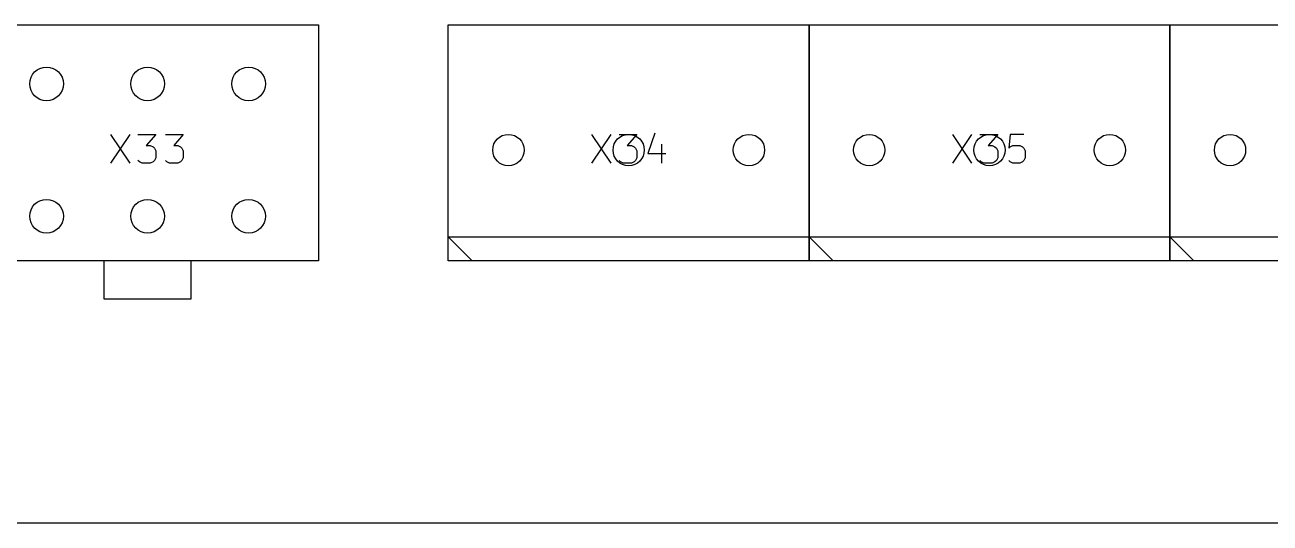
# Model space of a CAD drawing. Extents: x -4 to 236, y -200 to -70.
# Drawn here: x 134.4 to 186.2, y -200 to -179.3 of the extents above; entities that cross this region are included whole.
import ezdxf

# ---------------------------------------------------------------- set-up
doc = ezdxf.new("R2010")
doc.units = 0
doc.layers.add('BLACK', color=7, linetype='CONTINUOUS')

msp = doc.modelspace()

# ---------------------------------------------------------------- linework, layer by layer
at = {"layer": 'BLACK', "linetype": 'CONTINUOUS'}
for p, q in [((132.4, -179.3), (146.6, -179.3)), ((146.6, -179.3), (146.6, -189.1)), ((152, -179.3), (167, -179.3)), ((152, -189.1), (152, -179.3)), ((167, -179.3), (167, -189.1)), ((167, -179.3), (182, -179.3)), ((167, -189.1), (167, -179.3)), ((182, -179.3), (197, -179.3)), ((182, -189.1), (182, -179.3)), ((182, -179.3), (182, -189.1)), ((137.957143, -183.848902), (138.757143, -185.048902)), ((138.757143, -183.848902), (137.957143, -185.048902)), ((139.1, -183.848902), (139.842857, -183.848902)), ((139.842857, -183.848902), (139.442857, -184.306045)), ((140.242857, -183.848902), (140.985714, -183.848902)), ((140.985714, -183.848902), (140.585714, -184.306045)), ((157.957143, -183.848902), (158.757143, -185.048902)), ((158.757143, -183.848902), (157.957143, -185.048902)), ((159.1, -183.848902), (159.842857, -183.848902)), ((159.842857, -183.848902), (159.442857, -184.306045)), ((160.585714, -183.79176), (160.3, -184.648902)), ((160.871429, -184.248902), (160.871429, -185.048902)), ((172.957143, -183.848902), (173.757143, -185.048902)), ((173.757143, -183.848902), (172.957143, -185.048902)), ((174.1, -183.848902), (174.842857, -183.848902)), ((174.842857, -183.848902), (174.442857, -184.306045)), ((175.357143, -183.848902), (175.3, -184.420331)), ((175.928571, -183.848902), (175.357143, -183.848902)), ((139.442857, -184.306045), (139.614286, -184.306045)), ((139.614286, -184.306045), (139.728572, -184.363188)), ((139.728572, -184.363188), (139.785714, -184.420331)), ((139.785714, -184.420331), (139.842857, -184.534617)), ((139.842857, -184.534617), (139.842857, -184.820331)), ((140.585714, -184.306045), (140.757143, -184.306045)), ((140.757143, -184.306045), (140.871429, -184.363188)), ((140.871429, -184.363188), (140.928571, -184.420331)), ((140.928571, -184.420331), (140.985714, -184.534617)), ((140.985714, -184.534617), (140.985714, -184.820331)), ((159.442857, -184.306045), (159.614286, -184.306045)), ((159.614286, -184.306045), (159.728572, -184.363188)), ((159.728572, -184.363188), (159.785714, -184.420331)), ((159.785714, -184.420331), (159.842857, -184.534617)), ((159.842857, -184.534617), (159.842857, -184.820331)), ((160.3, -184.648902), (161.042857, -184.648902)), ((174.442857, -184.306045), (174.614286, -184.306045)), ((174.614286, -184.306045), (174.728572, -184.363188)), ((174.728572, -184.363188), (174.785714, -184.420331)), ((174.785714, -184.420331), (174.842857, -184.534617)), ((174.842857, -184.534617), (174.842857, -184.820331)), ((175.3, -184.420331), (175.357143, -184.363188)), ((175.357143, -184.363188), (175.471429, -184.306045)), ((175.471429, -184.306045), (175.757143, -184.306045)), ((175.757143, -184.306045), (175.871429, -184.363188)), ((175.871429, -184.363188), (175.928571, -184.420331)), ((175.928571, -184.420331), (175.985714, -184.534617)), ((175.985714, -184.534617), (175.985714, -184.820331)), ((139.157143, -184.99176), (139.1, -184.934617)), ((139.271429, -185.048902), (139.157143, -184.99176)), ((139.614286, -185.048902), (139.271429, -185.048902)), ((139.728572, -184.99176), (139.614286, -185.048902)), ((139.785714, -184.934617), (139.728572, -184.99176)), ((139.842857, -184.820331), (139.785714, -184.934617)), ((140.3, -184.99176), (140.242857, -184.934617)), ((140.414286, -185.048902), (140.3, -184.99176)), ((140.757143, -185.048902), (140.414286, -185.048902)), ((140.871429, -184.99176), (140.757143, -185.048902)), ((140.928571, -184.934617), (140.871429, -184.99176)), ((140.985714, -184.820331), (140.928571, -184.934617)), ((159.157143, -184.99176), (159.1, -184.934617)), ((159.271429, -185.048902), (159.157143, -184.99176)), ((159.614286, -185.048902), (159.271429, -185.048902)), ((159.728572, -184.99176), (159.614286, -185.048902)), ((159.785714, -184.934617), (159.728572, -184.99176)), ((159.842857, -184.820331), (159.785714, -184.934617)), ((174.157143, -184.99176), (174.1, -184.934617)), ((174.271429, -185.048902), (174.157143, -184.99176)), ((174.614286, -185.048902), (174.271429, -185.048902)), ((174.728572, -184.99176), (174.614286, -185.048902)), ((174.785714, -184.934617), (174.728572, -184.99176)), ((174.842857, -184.820331), (174.785714, -184.934617)), ((175.357143, -184.99176), (175.3, -184.934617)), ((175.471429, -185.048902), (175.357143, -184.99176)), ((175.757143, -185.048902), (175.471429, -185.048902)), ((175.871429, -184.99176), (175.757143, -185.048902)), ((175.928571, -184.934617), (175.871429, -184.99176)), ((175.985714, -184.820331), (175.928571, -184.934617)), ((152, -188.1), (167, -188.1)), ((153, -189.1), (152, -188.1)), ((167, -188.1), (182, -188.1)), ((168, -189.1), (167, -188.1)), ((182, -188.1), (197, -188.1)), ((183, -189.1), (182, -188.1)), ((146.6, -189.1), (132.4, -189.1)), ((137.7, -190.7), (137.7, -189.1)), ((141.3, -189.1), (141.3, -190.7)), ((167, -189.1), (152, -189.1)), ((182, -189.1), (167, -189.1)), ((197, -189.1), (182, -189.1)), ((141.3, -190.7), (137.7, -190.7)), ((236, -200), (-4, -200))]:
    msp.add_line(p, q, dxfattribs=at)
at = {"layer": 'BLACK'}
for centre, radius in [((135.3, -181.75), 0.7), ((139.5, -181.75), 0.7), ((143.7, -181.75), 0.7), ((154.5, -184.5), 0.65), ((159.5, -184.5), 0.65), ((164.5, -184.5), 0.65), ((169.5, -184.5), 0.65), ((174.5, -184.5), 0.65), ((179.5, -184.5), 0.65), ((184.5, -184.5), 0.65), ((135.3, -187.25), 0.7), ((139.5, -187.25), 0.7), ((143.7, -187.25), 0.7)]:
    msp.add_circle(centre, radius, dxfattribs=at)

doc.saveas('drawing.dxf')
